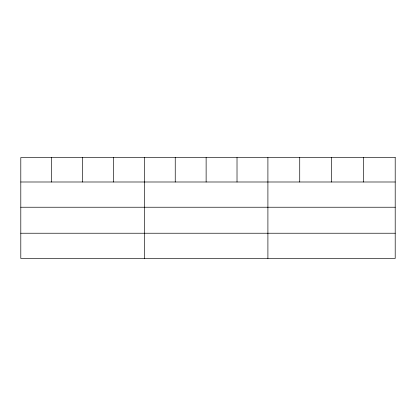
<?xml version="1.0" encoding="UTF-8"?>
<svg xmlns="http://www.w3.org/2000/svg" width="416" height="416" viewBox="0 0 416 416"><rect width="100%" height="100%" fill="white"/><g stroke="black" fill="none" stroke-linecap="round" stroke-linejoin="round"><path stroke-width="0.62" d="M20.8 181.995L395.2 181.995M20.8 207.23L395.2 207.23M20.8 233.23L395.2 233.23M363.376 157.539L363.376 181.995M331.552 157.539L331.552 181.995M299.728 157.539L299.728 181.995M267.904 157.539L267.904 258.461M237.016 157.539L237.016 181.995M206.128 157.539L206.128 181.995M175.24 157.539L175.24 181.995M144.352 157.539L144.352 258.461M113.464 157.539L113.464 181.995M82.576 157.539L82.576 181.995M51.688 157.539L51.688 181.995M395.2 157.539L20.8 157.539L20.8 258.461L395.2 258.461L395.2 157.539"/></g></svg>
